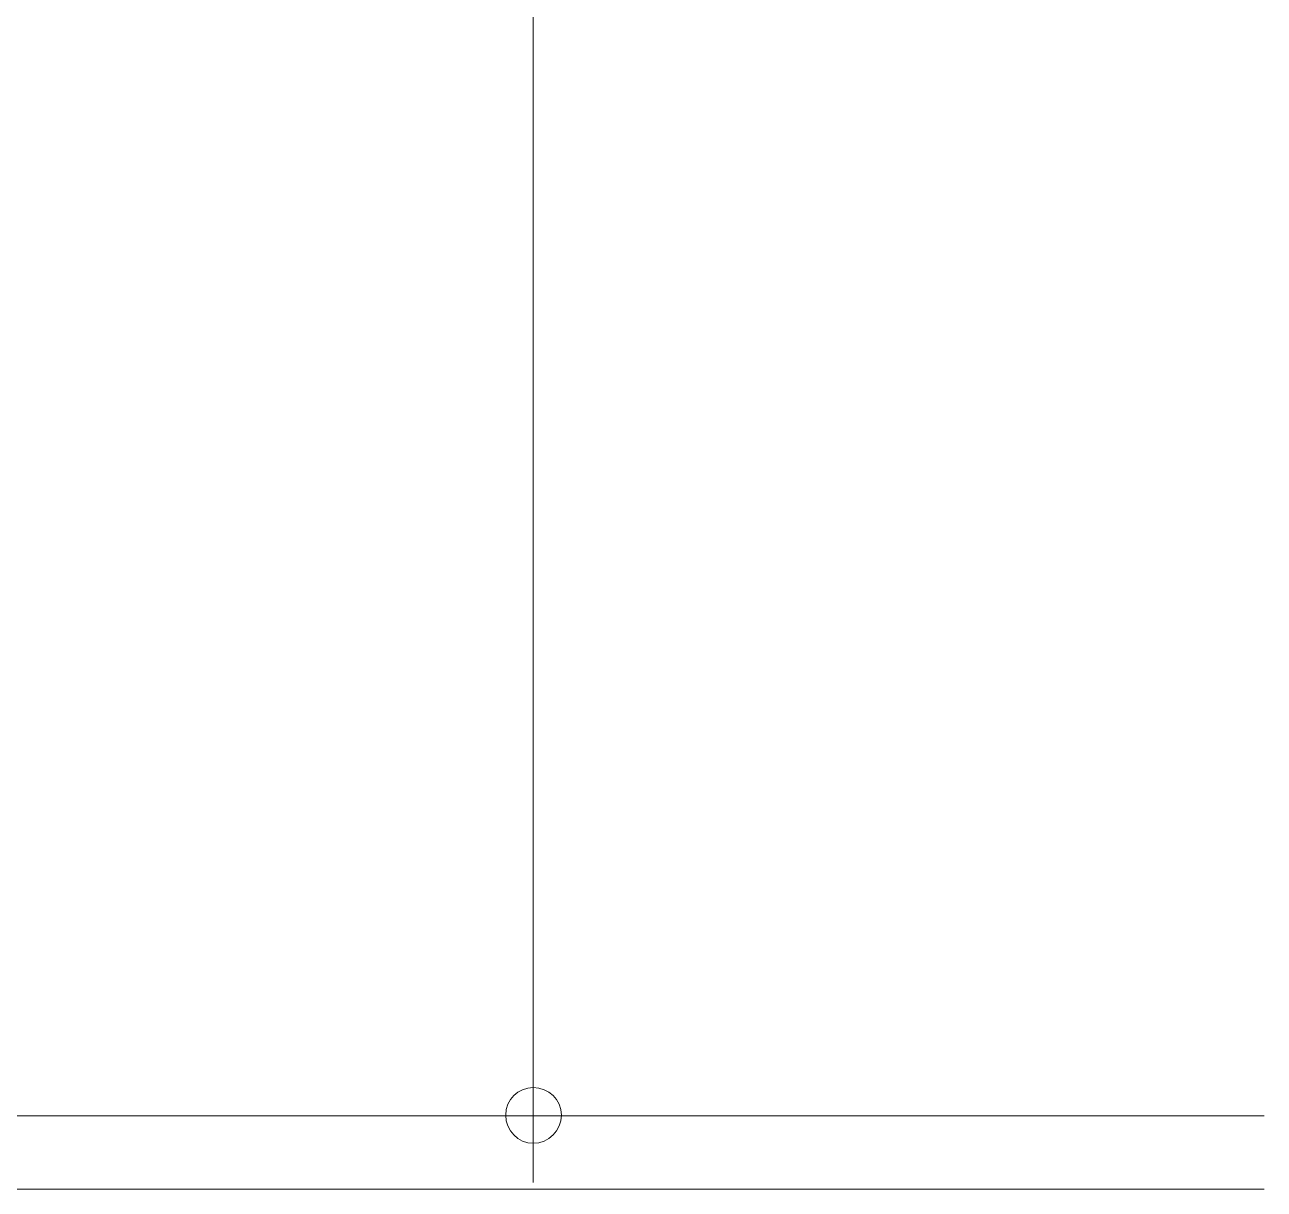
# Model space of a CAD drawing. Header units: millimetres. Extents: x 2928 to 3112, y 1220 to 1280.
# Drawn here: x 3042.855 to 3046.202, y 1232.235 to 1235.379 of the extents above; entities that cross this region are included whole.
import ezdxf

# ---------------------------------------------------------------- set-up
doc = ezdxf.new("R2010")
doc.units = ezdxf.units.MM

msp = doc.modelspace()

# ---------------------------------------------------------------- linework, layer by layer
at = {"color": 253, "linetype": 'Continuous', "lineweight": 5, "true_color": 0x9a9a9a}
msp.add_lwpolyline([(3044.22829, 1246.44442), (3044.22829, 1232.584), (3044.22829, 1232.584)], dxfattribs=at)
at = {"color": 7, "linetype": 'Continuous', "lineweight": 20, "true_color": 0x000007}
for points in [[(3044.22829, 1232.61377), (3044.22829, 1232.2532), (3044.22829, 1232.2532)], [(3046.2015, 1232.43348), (3039.50946, 1232.43348), (3039.50946, 1232.43348)], [(3044.40858, 1232.43348), (3044.04801, 1232.43348), (3044.04801, 1232.43348)], [(3046.2015, 1232.235), (3039.50946, 1232.235), (3039.50946, 1232.235)]]:
    msp.add_lwpolyline(points, dxfattribs=at)
msp.add_open_spline([(3044.22829, 1232.35905), (3044.26964, 1232.35905), (3044.30438, 1232.39379), (3044.30438, 1232.43514), (3044.30438, 1232.43514), (3044.30438, 1232.47649), (3044.26964, 1232.50957), (3044.22829, 1232.50957), (3044.22829, 1232.50957), (3044.18694, 1232.50957), (3044.15386, 1232.47649), (3044.15386, 1232.43514), (3044.15386, 1232.43514), (3044.15386, 1232.39379), (3044.18694, 1232.35905), (3044.22829, 1232.35905)], degree=3, knots=[0, 0, 0, 0, 0.0625, 0.0625, 0.0625, 0.062501, 0.125, 0.125, 0.125, 0.125001, 0.1875, 0.1875, 0.1875, 0.187501, 1, 1, 1, 1], dxfattribs=at)

doc.saveas('drawing.dxf')
